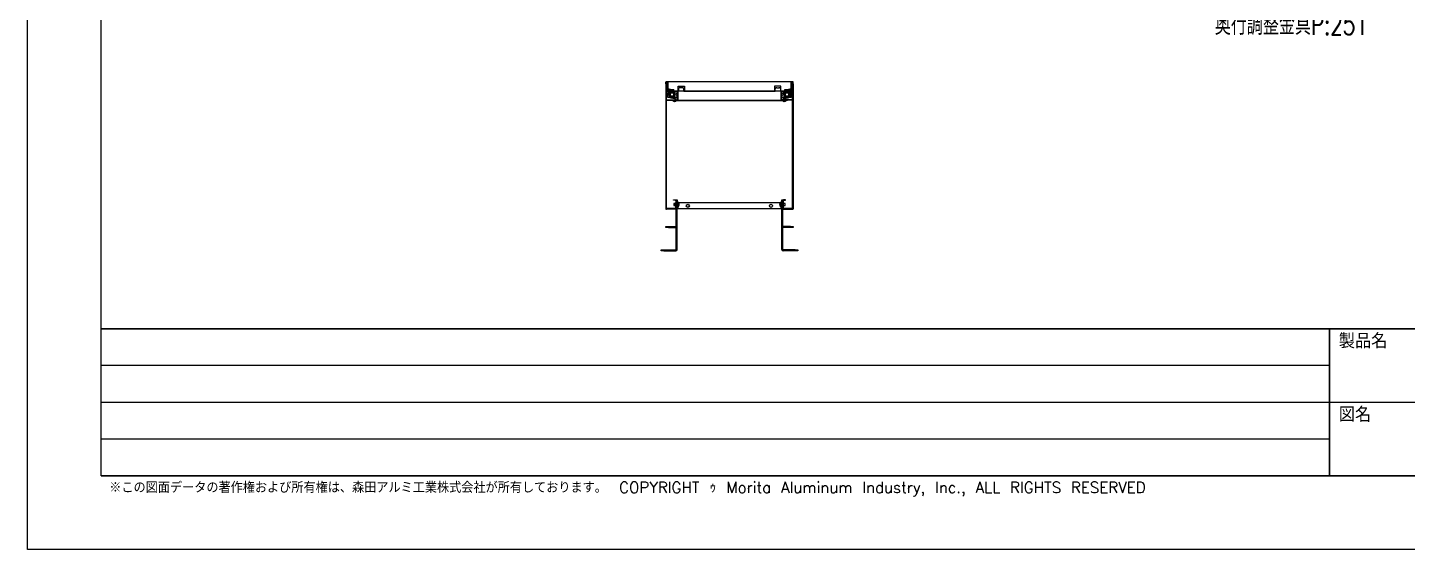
# Model space of a CAD drawing. Extents: x 0 to 4200, y 0 to 2970.
# Drawn here: x 0 to 2653, y 0 to 1003 of the extents above; entities that cross this region are included whole.
import ezdxf
from ezdxf.enums import TextEntityAlignment as Align

# ---------------------------------------------------------------- set-up
doc = ezdxf.new("R2010")
doc.units = 0
doc.layers.get('0').update_dxf_attribs({"linetype": 'CONTINUOUS'})
doc.styles.get("Standard").update_dxf_attribs({"font": 'TXT', "bigfont": 'BIGFONT'})

msp = doc.modelspace()

# ---------------------------------------------------------------- linework, layer by layer
at = {"color": 7, "linetype": 'CONTINUOUS'}
for p, q in [((1226.829599, 898.42232), (1227.429599, 898.42232)), ((1226.829599, 895.42232), (1226.829599, 898.42232)), ((1228.129599, 895.42232), (1226.829599, 895.42232)), ((1226.829599, 895.42232), (1226.829599, 656.22232)), ((1227.429599, 898.42232), (1227.429599, 895.42232)), ((1227.429599, 898.02232), (1227.529599, 898.02232)), ((1227.529599, 896.57232), (1227.529599, 898.42232)), ((1227.529599, 896.57232), (1228.129599, 896.57232)), ((1227.529599, 895.42232), (1227.529599, 896.57232)), ((1228.129599, 896.57232), (1228.129599, 898.42232)), ((1228.529599, 898.02232), (1228.129599, 898.02232)), ((1228.129599, 895.42232), (1228.129599, 896.57232)), ((1228.129599, 656.22232), (1228.129599, 895.42232)), ((1228.529599, 898.02232), (1228.529599, 899.12232)), ((1230.629599, 899.12232), (1228.529599, 899.12232)), ((1228.529599, 898.02232), (1228.529599, 888.22232)), ((1228.529599, 887.12232), (1228.529599, 888.22232)), ((1228.529599, 887.12232), (1229.529599, 887.12232)), ((1245.429599, 881.07232), (1228.629599, 881.07232)), ((1245.429599, 880.47232), (1228.629599, 880.47232)), ((1229.529599, 885.22232), (1229.529599, 898.02232)), ((1229.729593, 882.172326), (1229.729593, 881.07232)), ((1230.129599, 885.22232), (1230.129599, 898.02232)), ((1230.229593, 882.672326), (1231.229593, 882.672326)), ((1230.629599, 898.02232), (1230.629599, 899.12232)), ((1468.029599, 899.12232), (1230.629599, 899.12232)), ((1230.629599, 898.02232), (1230.629599, 889.12232)), ((1233.254731, 884.72232), (1230.629599, 884.72232)), ((1235.629599, 884.12232), (1230.629599, 884.12232)), ((1230.629599, 884.12232), (1230.629599, 882.672326)), ((1230.629599, 880.47232), (1230.629599, 878.12232)), ((1230.629599, 870.22232), (1230.629599, 878.12232)), ((1231.229593, 882.672326), (1235.92337, 882.672326)), ((1231.329599, 886.57085), (1231.329599, 885.82232)), ((1231.829599, 885.32232), (1232.379984, 885.32232)), ((1232.329599, 881.07232), (1232.329599, 881.67232)), ((1232.329599, 881.67232), (1237.329599, 881.67232)), ((1232.829599, 873.872339), (1232.829599, 878.972345)), ((1233.329599, 879.472345), (1233.387905, 879.472345)), ((1233.484252, 878.972344), (1233.329599, 878.972344)), ((1233.329599, 878.972344), (1233.329599, 873.872339)), ((1234.429596, 882.922323), (1234.729596, 882.922323)), ((1234.729596, 882.922323), (1236.536217, 882.922323)), ((1235.079599, 882.17232), (1235.079599, 881.67232)), ((1235.079599, 882.17232), (1241.579599, 882.17232)), ((1235.629599, 884.12232), (1242.629599, 884.12232)), ((1236.530887, 879.872339), (1235.829599, 879.872339)), ((1235.829599, 879.872339), (1235.829599, 877.872339)), ((1235.829599, 877.872339), (1236.588633, 877.872339)), ((1235.829599, 872.350176), (1235.829599, 877.872339)), ((1236.729599, 880.47232), (1236.729599, 880.17232)), ((1236.729599, 880.17232), (1239.929599, 880.17232)), ((1236.729599, 877.67232), (1239.929599, 877.67232)), ((1237.329599, 881.67232), (1251.329599, 881.67232)), ((1237.610225, 883.17232), (1239.048974, 883.17232)), ((1239.929599, 880.17232), (1239.929599, 880.47232)), ((1240.070566, 877.872339), (1241.829599, 877.872339)), ((1240.122981, 882.922323), (1242.629599, 882.922323)), ((1241.829599, 879.872339), (1240.128311, 879.872339)), ((1240.735829, 882.672326), (1242.629599, 882.672326)), ((1241.579599, 881.67232), (1241.579599, 882.17232)), ((1241.829599, 879.872339), (1241.829599, 877.872339)), ((1241.829599, 877.872339), (1241.829599, 872.350176)), ((1242.629599, 882.82232), (1242.629599, 884.12232)), ((1242.629599, 881.72232), (1242.629599, 882.82232)), ((1242.629599, 881.72232), (1250.629599, 881.72232)), ((1242.759197, 871.62517), (1244.463969, 880.47232)), ((1244.329599, 878.972344), (1244.174936, 878.972344)), ((1244.271282, 879.472344), (1244.329599, 879.472345)), ((1244.329599, 873.872339), (1244.329599, 878.972344)), ((1244.829599, 873.872339), (1244.829599, 878.972345)), ((1245.429599, 881.07232), (1246.197714, 881.07232)), ((1248.429599, 880.47232), (1245.429599, 880.47232)), ((1246.197714, 881.07232), (1251.329599, 881.07232)), ((1247.929606, 881.72232), (1247.929606, 881.67232)), ((1248.429599, 881.07232), (1248.429599, 880.47232)), ((1248.929599, 865.17232), (1248.929599, 879.97232)), ((1249.529599, 865.17232), (1249.529599, 879.97232)), ((1249.829599, 877.57181), (1249.529599, 877.614308)), ((1249.829599, 881.07232), (1249.829599, 880.57232)), ((1249.829599, 880.57232), (1249.829599, 864.17232)), ((1250.629599, 890.72232), (1262.629599, 890.72232)), ((1250.629599, 882.82232), (1250.629599, 890.72232)), ((1250.629599, 886.72232), (1251.703552, 886.72232)), ((1250.629599, 881.72232), (1250.629599, 882.82232)), ((1250.629599, 882.32232), (1251.329599, 882.32232)), ((1250.629599, 881.72232), (1251.329599, 881.72232)), ((1251.329599, 885.890363), (1251.329599, 883.073388)), ((1251.329599, 881.07232), (1251.329599, 883.073388)), ((1261.329599, 881.07232), (1251.329599, 881.07232)), ((1258.329599, 887.611092), (1254.329599, 887.611092)), ((1260.955646, 886.72232), (1262.629599, 886.72232)), ((1261.329599, 883.073388), (1261.329599, 885.890363)), ((1261.329599, 883.073388), (1261.329599, 881.07232)), ((1261.329599, 882.32232), (1262.629599, 882.32232)), ((1261.329599, 881.72232), (1262.629599, 881.72232)), ((1261.329599, 881.67232), (1437.329599, 881.67232)), ((1261.329599, 881.07232), (1437.329599, 881.07232)), ((1262.629599, 890.72232), (1262.629599, 882.82232)), ((1262.629599, 882.82232), (1262.629599, 881.72232)), ((1262.629599, 881.72232), (1436.029599, 881.72232)), ((1448.029599, 890.72232), (1436.029599, 890.72232)), ((1436.029599, 890.72232), (1436.029599, 882.82232)), ((1436.029599, 886.72232), (1437.703552, 886.72232)), ((1436.029599, 882.82232), (1436.029599, 881.72232)), ((1436.029599, 882.32232), (1437.329599, 882.32232)), ((1436.029599, 881.72232), (1437.329599, 881.72232)), ((1437.329599, 883.073388), (1437.329599, 885.890363)), ((1437.329599, 881.07232), (1437.329599, 883.073388)), ((1447.329599, 881.07232), (1437.329599, 881.07232)), ((1440.329599, 887.611092), (1444.329599, 887.611092)), ((1446.955646, 886.72232), (1448.029599, 886.72232)), ((1447.329599, 885.890363), (1447.329599, 883.073388)), ((1447.329599, 883.073388), (1447.329599, 881.07232)), ((1447.329599, 882.32232), (1448.029599, 882.32232)), ((1447.329599, 881.72232), (1448.029599, 881.72232)), ((1447.329599, 881.67232), (1461.329599, 881.67232)), ((1447.329599, 881.07232), (1452.461485, 881.07232)), ((1448.029599, 882.82232), (1448.029599, 890.72232)), ((1448.029599, 881.72232), (1448.029599, 882.82232)), ((1448.029599, 881.72232), (1456.029599, 881.72232)), ((1448.829599, 880.57232), (1448.829599, 881.07232)), ((1448.829599, 864.17232), (1448.829599, 880.57232)), ((1449.129599, 877.614308), (1448.829599, 877.57181)), ((1449.129599, 865.17232), (1449.129599, 879.97232)), ((1449.729599, 865.17232), (1449.729599, 879.97232)), ((1450.229599, 881.07232), (1450.229599, 880.47232)), ((1450.229599, 880.47232), (1453.229599, 880.47232)), ((1450.729592, 881.72232), (1450.729592, 881.67232)), ((1453.229599, 881.07232), (1452.461485, 881.07232)), ((1453.229599, 881.07232), (1470.029599, 881.07232)), ((1453.229599, 880.47232), (1470.029599, 880.47232)), ((1453.829598, 873.872339), (1453.829598, 878.972345)), ((1454.329598, 879.472345), (1454.387904, 879.472345)), ((1454.484251, 878.972344), (1454.329598, 878.972344)), ((1454.329598, 878.972344), (1454.329598, 873.872339)), ((1456.029599, 882.82232), (1456.029599, 884.12232)), ((1456.029599, 884.12232), (1463.029599, 884.12232)), ((1456.029599, 882.922323), (1458.536217, 882.922323)), ((1456.029599, 882.82232), (1456.029599, 881.72232)), ((1456.029599, 882.672326), (1457.92337, 882.672326)), ((1458.530887, 879.872339), (1456.829598, 879.872339)), ((1456.829598, 879.872339), (1456.829598, 877.872339)), ((1456.829598, 877.872339), (1458.588633, 877.872339)), ((1456.829598, 872.350176), (1456.829598, 877.872339)), ((1457.079599, 882.17232), (1457.079599, 881.67232)), ((1457.079599, 882.17232), (1463.579599, 882.17232)), ((1458.729599, 880.47232), (1458.729599, 880.17232)), ((1458.729599, 880.17232), (1461.929599, 880.17232)), ((1458.729599, 877.67232), (1461.929599, 877.67232)), ((1459.610225, 883.17232), (1461.048974, 883.17232)), ((1461.329599, 881.67232), (1466.329599, 881.67232)), ((1461.929599, 880.17232), (1461.929599, 880.47232)), ((1462.070566, 877.872339), (1462.829598, 877.872339)), ((1462.122981, 882.922323), (1463.859294, 882.922323)), ((1462.829598, 879.872339), (1462.128311, 879.872339)), ((1462.735829, 882.672326), (1467.429605, 882.672326)), ((1462.829598, 879.872339), (1462.829598, 877.872339)), ((1462.829598, 877.872339), (1462.829598, 872.350176)), ((1468.029599, 884.12232), (1463.029599, 884.12232)), ((1463.579599, 881.67232), (1463.579599, 882.17232)), ((1463.759196, 871.62517), (1465.463968, 880.47232)), ((1463.859294, 882.922323), (1464.159294, 882.922323)), ((1465.329598, 878.972344), (1465.174936, 878.972344)), ((1465.271282, 879.472344), (1465.329598, 879.472345)), ((1465.329598, 873.872339), (1465.329598, 878.972344)), ((1468.029599, 884.72232), (1465.404468, 884.72232)), ((1465.829598, 873.872339), (1465.829598, 878.972345)), ((1466.829599, 885.32232), (1466.279215, 885.32232)), ((1466.329599, 881.67232), (1466.329599, 881.07232)), ((1467.329599, 886.57085), (1467.329599, 885.82232)), ((1467.429605, 882.672326), (1468.429605, 882.672326)), ((1468.029599, 899.12232), (1468.029599, 898.02232)), ((1470.129599, 899.12232), (1468.029599, 899.12232)), ((1468.029599, 889.12232), (1468.029599, 898.02232)), ((1468.029599, 884.12232), (1468.029599, 882.672326)), ((1468.029599, 880.47232), (1468.029599, 878.12232)), ((1468.029599, 870.22232), (1468.029599, 878.12232)), ((1468.529599, 898.02232), (1468.529599, 885.22232)), ((1468.929605, 882.172326), (1468.929605, 881.07232)), ((1469.129599, 898.02232), (1469.129599, 885.22232)), ((1469.129599, 887.12232), (1470.129599, 887.12232)), ((1470.129599, 899.12232), (1470.129599, 898.02232)), ((1470.129599, 888.22232), (1470.129599, 898.02232)), ((1470.529599, 898.02232), (1470.129599, 898.02232)), ((1470.129599, 888.22232), (1470.129599, 887.12232)), ((1470.529599, 896.57232), (1470.529599, 898.42232)), ((1471.129599, 896.57232), (1470.529599, 896.57232)), ((1470.529599, 895.42232), (1470.529599, 896.57232)), ((1470.529599, 656.22232), (1470.529599, 895.42232)), ((1470.529599, 895.42232), (1471.829599, 895.42232)), ((1471.129599, 896.57232), (1471.129599, 898.42232)), ((1471.229599, 898.02232), (1471.129599, 898.02232)), ((1471.129599, 895.42232), (1471.129599, 896.57232)), ((1471.829599, 898.42232), (1471.229599, 898.42232)), ((1471.229599, 898.42232), (1471.229599, 895.42232)), ((1471.829599, 895.42232), (1471.829599, 898.42232)), ((1471.829599, 895.42232), (1471.829599, 656.22232)), ((1228.629599, 864.67232), (1248.429599, 864.67232)), ((1228.629599, 864.07232), (1248.429599, 864.07232)), ((1230.629599, 869.12232), (1230.629599, 870.22232)), ((1235.163904, 869.12232), (1230.629599, 869.12232)), ((1235.829599, 872.350176), (1241.829599, 872.350176)), ((1236.57444, 869.12232), (1236.056996, 869.12232)), ((1241.329599, 871.37098), (1236.329599, 871.37098)), ((1236.329599, 871.37098), (1236.329599, 869.872339)), ((1236.329599, 869.872339), (1241.329599, 869.872339)), ((1238.829599, 868.372339), (1236.431679, 868.372341)), ((1237.829599, 863.07232), (1237.829599, 863.67232)), ((1237.829599, 863.67232), (1242.829599, 863.67232)), ((1242.829599, 863.07232), (1237.829599, 863.07232)), ((1238.829599, 868.372339), (1241.227519, 868.372341)), ((1240.579599, 863.07232), (1240.579599, 862.57232)), ((1247.079599, 862.57232), (1240.579599, 862.57232)), ((1241.602203, 869.12232), (1241.08145, 869.12232)), ((1241.329599, 869.872339), (1241.329599, 871.37098)), ((1245.429599, 867.07232), (1242.229599, 867.07232)), ((1242.229599, 864.07232), (1242.229599, 863.67232)), ((1248.929599, 869.12232), (1242.495294, 869.12232)), ((1242.90317, 872.372339), (1242.829599, 871.990532)), ((1242.829599, 863.67232), (1455.829599, 863.67232)), ((1242.829599, 863.07232), (1455.829599, 863.07232)), ((1242.999516, 872.872339), (1242.90317, 872.372339)), ((1244.548974, 861.57232), (1243.110225, 861.57232)), ((1245.429599, 863.67232), (1245.429599, 864.07232)), ((1247.079599, 862.57232), (1247.079599, 863.07232)), ((1249.529599, 872.630333), (1249.829599, 872.672831)), ((1249.829599, 869.12232), (1249.529599, 869.12232)), ((1249.829599, 864.17232), (1249.829599, 863.67232)), ((1448.829599, 872.672831), (1449.129599, 872.630333)), ((1449.129599, 869.12232), (1448.829599, 869.12232)), ((1448.829599, 863.67232), (1448.829599, 864.17232)), ((1456.163903, 869.12232), (1449.729599, 869.12232)), ((1470.029599, 864.67232), (1450.229599, 864.67232)), ((1470.029599, 864.07232), (1450.229599, 864.07232)), ((1451.579599, 863.07232), (1451.579599, 862.57232)), ((1458.079599, 862.57232), (1451.579599, 862.57232)), ((1456.429599, 867.07232), (1453.229599, 867.07232)), ((1453.229599, 864.07232), (1453.229599, 863.67232)), ((1455.548974, 861.57232), (1454.110225, 861.57232)), ((1455.829599, 863.67232), (1460.829599, 863.67232)), ((1460.829599, 863.07232), (1455.829599, 863.07232)), ((1456.429599, 863.67232), (1456.429599, 864.07232)), ((1456.829598, 872.350176), (1462.829598, 872.350176)), ((1457.574439, 869.12232), (1457.056995, 869.12232)), ((1462.329598, 871.37098), (1457.329598, 871.37098)), ((1457.329598, 871.37098), (1457.329598, 869.872339)), ((1457.329598, 869.872339), (1462.329598, 869.872339)), ((1459.829598, 868.372339), (1457.431678, 868.372341)), ((1458.079599, 862.57232), (1458.079599, 863.07232)), ((1459.829598, 868.372339), (1462.227518, 868.372341)), ((1460.829599, 863.67232), (1460.829599, 863.07232)), ((1462.602202, 869.12232), (1462.08145, 869.12232)), ((1462.329598, 869.872339), (1462.329598, 871.37098)), ((1468.029599, 869.12232), (1463.495293, 869.12232)), ((1463.90317, 872.372339), (1463.829598, 871.990532)), ((1463.999515, 872.872339), (1463.90317, 872.372339)), ((1468.029599, 869.12232), (1468.029599, 870.22232)), ((1241.829599, 671.52232), (1241.829599, 672.12232)), ((1241.829599, 672.12232), (1244.829599, 672.12232)), ((1244.829599, 671.52232), (1241.829599, 671.52232)), ((1242.559014, 665.12232), (1242.129599, 664.692905)), ((1242.129599, 664.692905), (1242.129599, 661.551735)), ((1245.229599, 665.12232), (1242.559014, 665.12232)), ((1242.559014, 665.12232), (1242.559014, 663.12232)), ((1244.829599, 672.12232), (1245.729599, 672.12232)), ((1244.829599, 671.52232), (1245.729599, 671.52232)), ((1246.029599, 665.72232), (1245.229599, 665.72232)), ((1245.229599, 660.52232), (1245.229599, 665.72232)), ((1245.829599, 665.72232), (1245.829599, 666.72232)), ((1246.229599, 666.72232), (1245.829599, 666.72232)), ((1246.229599, 671.02232), (1246.229599, 655.22232)), ((1246.829599, 672.12232), (1248.829599, 672.12232)), ((1246.829599, 671.02232), (1246.829599, 672.12232)), ((1246.829599, 671.02232), (1246.829599, 655.22232)), ((1248.829599, 672.12232), (1248.829599, 667.12232)), ((1250.129599, 667.72232), (1248.829599, 667.72232)), ((1248.829599, 576.62232), (1248.829599, 667.12232)), ((1250.418044, 667.82232), (1250.129599, 667.82232)), ((1250.129599, 667.82232), (1250.129599, 665.540998)), ((1250.232062, 663.43382), (1250.27599, 663.43382)), ((1250.232062, 662.81082), (1250.232062, 663.43382)), ((1250.418044, 667.82232), (1250.418044, 664.686351)), ((1250.418044, 663.521824), (1250.418044, 663.12232)), ((1447.199199, 666.72232), (1251.454028, 666.72232)), ((1252.232062, 663.43382), (1252.27599, 663.43382)), ((1252.232062, 662.81082), (1252.232062, 663.43382)), ((1446.427136, 663.442002), (1446.383209, 663.442002)), ((1446.427136, 663.442002), (1446.427136, 662.819002)), ((1448.529599, 667.830502), (1448.241155, 667.830502)), ((1448.241155, 664.67209), (1448.241155, 667.830502)), ((1448.241155, 663.130502), (1448.241155, 663.522395)), ((1448.427136, 663.442002), (1448.383209, 663.442002)), ((1448.427136, 663.442002), (1448.427136, 662.819002)), ((1448.529599, 665.54918), (1448.529599, 667.830502)), ((1449.829599, 667.72232), (1448.529599, 667.72232)), ((1449.829599, 672.12232), (1451.829599, 672.12232)), ((1449.829599, 667.12232), (1449.829599, 672.12232)), ((1449.829599, 576.62232), (1449.829599, 667.12232)), ((1451.829599, 672.12232), (1451.829599, 671.02232)), ((1451.829599, 671.02232), (1451.829599, 655.22232)), ((1452.429599, 671.02232), (1452.429599, 655.22232)), ((1452.829599, 666.72232), (1452.429599, 666.72232)), ((1453.429599, 665.72232), (1452.629599, 665.72232)), ((1452.829599, 666.72232), (1452.829599, 665.72232)), ((1453.829599, 672.12232), (1452.929599, 672.12232)), ((1453.829599, 671.52232), (1452.929599, 671.52232)), ((1453.429599, 660.52232), (1453.429599, 665.72232)), ((1456.100184, 665.130502), (1453.429599, 665.130502)), ((1456.829599, 672.12232), (1453.829599, 672.12232)), ((1453.829599, 671.52232), (1456.829599, 671.52232)), ((1456.529599, 664.701087), (1456.100184, 665.130502)), ((1456.100184, 663.130502), (1456.100184, 665.130502)), ((1456.529599, 661.559917), (1456.529599, 664.701087)), ((1456.829599, 671.52232), (1456.829599, 672.12232)), ((1226.829599, 656.22232), (1228.129599, 656.22232)), ((1226.829599, 656.22232), (1226.829599, 655.22232)), ((1227.429599, 656.22232), (1227.429599, 655.22232)), ((1227.429599, 655.82232), (1228.029599, 655.82232)), ((1245.729599, 654.72232), (1227.929599, 654.72232)), ((1245.729599, 654.12232), (1227.929599, 654.12232)), ((1228.029599, 656.22232), (1228.029599, 655.82232)), ((1228.029599, 655.82232), (1228.529599, 655.82232)), ((1228.529599, 655.32232), (1228.529599, 655.82232)), ((1245.829599, 655.32232), (1228.529599, 655.32232)), ((1228.529599, 654.72232), (1228.529599, 655.32232)), ((1242.129599, 661.551735), (1242.559014, 661.12232)), ((1242.559014, 663.12232), (1242.559014, 661.12232)), ((1242.559014, 661.12232), (1245.229599, 661.12232)), ((1245.229599, 660.52232), (1246.029599, 660.52232)), ((1245.829599, 660.52232), (1245.829599, 655.82232)), ((1245.829599, 654.732423), (1245.829599, 655.82232)), ((1246.829599, 654.72232), (1246.709395, 654.72232)), ((1246.829599, 576.62232), (1246.829599, 655.22232)), ((1449.829599, 654.72232), (1248.829599, 654.72232)), ((1250.129599, 660.703643), (1250.129599, 658.42232)), ((1250.129599, 658.42232), (1250.418044, 658.42232)), ((1250.232062, 662.81082), (1250.27599, 662.81082)), ((1250.418044, 663.12232), (1250.418044, 662.730427)), ((1250.418044, 661.580733), (1250.418044, 658.42232)), ((1252.232062, 662.81082), (1252.27599, 662.81082)), ((1446.427136, 662.819002), (1446.383209, 662.819002)), ((1448.241155, 662.815332), (1448.241155, 663.130502)), ((1448.241155, 658.430502), (1448.241155, 661.566472)), ((1448.241155, 658.430502), (1448.529599, 658.430502)), ((1448.427136, 662.819002), (1448.383209, 662.819002)), ((1448.529599, 658.430502), (1448.529599, 660.711825)), ((1451.829599, 576.62232), (1451.829599, 655.22232)), ((1451.949803, 654.72232), (1451.829599, 654.72232)), ((1452.629599, 660.52232), (1453.429599, 660.52232)), ((1452.829599, 655.82232), (1452.829599, 660.52232)), ((1452.829599, 655.82232), (1452.829599, 654.732423)), ((1470.129599, 655.32232), (1452.829599, 655.32232)), ((1452.929599, 654.72232), (1470.729599, 654.72232)), ((1452.929599, 654.12232), (1470.729599, 654.12232)), ((1453.429599, 661.130502), (1456.100184, 661.130502)), ((1456.100184, 661.130502), (1456.100184, 663.130502)), ((1456.100184, 661.130502), (1456.529599, 661.559917)), ((1470.129599, 655.32232), (1470.129599, 655.82232)), ((1470.129599, 655.82232), (1470.629599, 655.82232)), ((1470.129599, 654.72232), (1470.129599, 655.32232)), ((1471.829599, 656.22232), (1470.529599, 656.22232)), ((1470.629599, 655.82232), (1470.629599, 656.22232)), ((1471.229599, 655.82232), (1470.629599, 655.82232)), ((1471.229599, 656.22232), (1471.229599, 655.22232)), ((1471.829599, 656.22232), (1471.829599, 655.22232)), ((1226.829599, 619.12232), (1226.829599, 621.12232)), ((1226.829599, 621.12232), (1231.829599, 621.12232)), ((1231.829599, 619.12232), (1226.829599, 619.12232)), ((1231.829599, 621.12232), (1246.329599, 621.12232)), ((1231.829599, 619.12232), (1246.329599, 619.12232)), ((1466.829599, 621.12232), (1452.329599, 621.12232)), ((1466.829599, 619.12232), (1452.329599, 619.12232)), ((1466.829599, 621.12232), (1471.829599, 621.12232)), ((1471.829599, 619.12232), (1466.829599, 619.12232)), ((1471.829599, 621.12232), (1471.829599, 619.12232)), ((1217.829599, 574.12232), (1217.829599, 576.12232)), ((1217.829599, 576.12232), (1222.829599, 576.12232)), ((1222.829599, 574.12232), (1217.829599, 574.12232)), ((1222.829599, 576.12232), (1246.329599, 576.12232)), ((1222.829599, 574.12232), (1246.329599, 574.12232)), ((1475.829599, 576.12232), (1452.329599, 576.12232)), ((1475.829599, 574.12232), (1452.329599, 574.12232)), ((1475.829599, 576.12232), (1480.829599, 576.12232)), ((1480.829599, 574.12232), (1475.829599, 574.12232)), ((1480.829599, 576.12232), (1480.829599, 574.12232)), ((141.414143, 424.242419), (4058.585861, 424.242419)), ((2503.030305, 141.414137), (2503.030305, 424.242419)), ((2503.030305, 424.242419), (2503.030305, 141.414137)), ((2503.030305, 353.535349), (141.414143, 353.535349)), ((141.414143, 282.828278), (4058.585861, 282.828278)), ((2503.030305, 212.121207), (141.414143, 212.121207)), ((141.414143, 141.414137), (4058.585861, 141.414137))]:
    msp.add_line(p, q, dxfattribs=at)
for points in [[(0, 2969.69697), (4200, 2969.69697), (4200, 0), (0, 0), (0, 2969.69697)], [(141.414141, 2828.282828), (4058.585859, 2828.282828), (4058.585859, 424.242424), (141.414141, 424.242424), (141.414141, 2828.282828)], [(141.414143, 2828.282823), (4058.585861, 2828.282823), (4058.585861, 141.414137), (141.414143, 141.414137), (141.414143, 2828.282823)], [(2503.030305, 282.828283), (3210.101012, 282.828283), (3210.101012, 141.414137), (2503.030305, 141.414137), (2503.030305, 282.828283)]]:
    msp.add_lwpolyline(points, close=True, dxfattribs=at)
for points in [[(1233.195218, 880.47232), (1233.991452, 876.340169), (1234.903306, 871.608018)], [(1234.26776, 882.933286), (1233.716182, 882.741718), (1233.556571, 882.672326)], [(1254.329599, 887.611092), (1253.744328, 887.578029), (1253.181549, 887.480109), (1252.662889, 887.321097), (1252.208279, 887.107102), (1251.83519, 886.846349), (1251.557961, 886.548857), (1251.387243, 886.22606), (1251.329599, 885.890363)], [(1261.329599, 885.890363), (1261.271955, 886.22606), (1261.101238, 886.548857), (1260.824008, 886.846349), (1260.45092, 887.107102), (1259.99631, 887.321097), (1259.47765, 887.480109), (1258.91487, 887.578029), (1258.329599, 887.611092)], [(1440.329599, 887.611092), (1439.744328, 887.578029), (1439.181549, 887.480109), (1438.662889, 887.321097), (1438.208279, 887.107102), (1437.83519, 886.846349), (1437.557961, 886.548857), (1437.387243, 886.22606), (1437.329599, 885.890363)], [(1447.329599, 885.890363), (1447.271955, 886.22606), (1447.101238, 886.548857), (1446.824008, 886.846349), (1446.45092, 887.107102), (1445.99631, 887.321097), (1445.47765, 887.480109), (1444.91487, 887.578029), (1444.329599, 887.611092)], [(1454.195217, 880.47232), (1454.991451, 876.340169), (1455.903305, 871.608018)], [(1465.102627, 882.672326), (1464.943016, 882.741718), (1464.366341, 882.94032)], [(1250.27599, 663.43382), (1250.289683, 663.434293), (1250.329427, 663.441505), (1250.455899, 663.557327), (1250.517829, 663.81281), (1250.504466, 664.202773), (1250.423715, 664.645787), (1250.27599, 665.145181)], [(1252.27599, 663.43382), (1252.289683, 663.434293), (1252.329427, 663.441505), (1252.455899, 663.557327), (1252.517829, 663.81281), (1252.504466, 664.202773), (1252.423715, 664.645787), (1252.27599, 665.145181)], [(1446.383209, 665.153363), (1446.374935, 665.129678), (1446.342997, 665.034588), (1446.234931, 664.651657), (1446.148845, 664.156957), (1446.14682, 663.767664), (1446.215624, 663.543854), (1446.355024, 663.44405), (1446.383209, 663.442002)], [(1446.383209, 663.442002), (1446.342997, 663.446243), (1446.234931, 663.516482), (1446.148845, 663.75257), (1446.14682, 664.135676), (1446.215624, 664.567177), (1446.228043, 664.612075)], [(1448.383209, 665.153363), (1448.374935, 665.129678), (1448.342997, 665.034588), (1448.234931, 664.651657), (1448.148845, 664.156957), (1448.14682, 663.767664), (1448.215624, 663.543854), (1448.355024, 663.44405), (1448.383209, 663.442002)], [(1249.479599, 658.533816), (1249.694973, 658.527456), (1250.129599, 658.52232)], [(1250.27599, 661.09946), (1250.284263, 661.123145), (1250.316201, 661.218235), (1250.424267, 661.601166), (1250.510354, 662.095866), (1250.512379, 662.485159), (1250.443575, 662.708969), (1250.304175, 662.808773), (1250.27599, 662.81082)], [(1252.27599, 661.09946), (1252.284263, 661.123145), (1252.316201, 661.218235), (1252.424267, 661.601166), (1252.510354, 662.095866), (1252.512379, 662.485159), (1252.443575, 662.708969), (1252.304175, 662.808773), (1252.27599, 662.81082)], [(1446.383209, 662.819002), (1446.369515, 662.81853), (1446.329771, 662.811318), (1446.2033, 662.695496), (1446.14137, 662.440013), (1446.154732, 662.05005), (1446.235484, 661.607036), (1446.383209, 661.107642)], [(1448.383209, 662.819002), (1448.369515, 662.81853), (1448.329771, 662.811318), (1448.2033, 662.695496), (1448.14137, 662.440013), (1448.154732, 662.05005), (1448.235484, 661.607036), (1448.383209, 661.107642)], [(1449.179599, 658.533816), (1449.394973, 658.527456), (1449.829599, 658.52232)], [(1246.329599, 619.12232), (1246.817325, 619.170357), (1246.829599, 619.172831)], [(1452.329599, 619.12232), (1451.841873, 619.170357), (1451.829599, 619.172831)]]:
    msp.add_lwpolyline(points, dxfattribs=at)
for centre in [(1269.329599, 660.72232), (1429.329599, 660.72232)]:
    msp.add_circle(centre, 3, dxfattribs=at)
for centre, radius, start, end in [((1227.479599, 898.42232), 0.65, 0, 180), ((1227.479599, 898.42232), 0.05, 0, 180), ((1228.629599, 881.57232), 0.5, 180, 270), ((1228.629599, 881.57232), 1.1, 242.964308, 270), ((1230.629599, 898.02232), 1.1, 90, 180), ((1230.629599, 885.22232), 1.1, 180, 270), ((1230.229593, 882.172326), 0.5, 90, 180), ((1230.629599, 898.02232), 0.5, 90, 180), ((1231.829599, 885.82232), 1.7, 180, 219.823053), ((1230.629599, 885.22232), 0.5, 180, 270), ((1235.629599, 889.12232), 5, 180, 270), ((1235.629599, 878.12232), 5, 151.965703, 180), ((1231.829599, 885.82232), 0.5, 180, 270), ((1233.329599, 878.972345), 0.5, 90, 180), ((1234.429596, 884.122323), 1.2, 180.000143, 270), ((1234.778117, 879.922323), 3, 67.030225, 90), ((1238.329599, 877.64982), 5.569157, 97.421703, 125.702123), ((1238.290849, 878.92232), 2, 141.317813, 218.682187), ((1238.329599, 877.64982), 5.569157, 54.297877, 82.578297), ((1238.36835, 878.92232), 2, 321.317813, 38.682187), ((1242.681099, 879.922323), 3, 90, 113.556321), ((1244.329599, 878.972345), 0.5, 0, 90), ((1249.329599, 875.12232), 2.5, 99.206896, 260.793104), ((1248.429599, 879.97232), 1.1, 0, 90), ((1248.429599, 879.97232), 0.5, 0, 90), ((1450.229599, 879.97232), 1.1, 90, 180), ((1450.229599, 879.97232), 0.5, 90, 180), ((1449.329599, 875.12232), 2.5, 279.206896, 80.793104), ((1454.329598, 878.972345), 0.5, 90, 180), ((1455.907807, 879.922323), 3, 66.443679, 90), ((1460.329599, 877.64982), 5.569157, 97.421703, 125.702123), ((1460.290849, 878.92232), 2, 141.317813, 218.682187), ((1460.329599, 877.64982), 5.569157, 54.297877, 82.578297), ((1460.36835, 878.92232), 2, 321.317813, 38.682187), ((1463.810789, 879.922323), 3, 90, 113.556321), ((1463.029599, 889.12232), 5, 270, 0), ((1464.159294, 884.122323), 1.2, 270, 359.999857), ((1465.329598, 878.972345), 0.5, 360, 90), ((1466.829599, 885.82232), 0.5, 270, 0), ((1463.029599, 878.12232), 5, 0, 28.034297), ((1468.029599, 898.02232), 1.1, 0, 90), ((1468.029599, 898.02232), 0.5, 0, 90), ((1468.029599, 885.22232), 1.1, 270, 0), ((1468.029599, 885.22232), 0.5, 270, 0), ((1466.829599, 885.82232), 1.7, 320.176948, 0), ((1468.429605, 882.172326), 0.5, 0, 90), ((1470.029599, 881.57232), 0.5, 270, 0), ((1470.029599, 881.57232), 1.1, 270, 297.035692), ((1471.179599, 898.42232), 0.65, 0, 180), ((1471.179599, 898.42232), 0.05, 0, 180), ((1228.629599, 863.57232), 1.1, 90, 117.035692), ((1228.629599, 863.57232), 0.5, 90, 180), ((1238.829599, 873.872339), 6, 180, 246.44349), ((1238.829599, 873.872338), 5.5, 179.999998, 270), ((1238.829599, 872.372338), 4, 191.015842, 349.234362), ((1238.829599, 873.872339), 6, 246.443491, 293.556509), ((1238.829599, 873.872338), 5.5, 270, 0.000002), ((1243.829599, 867.09482), 5.569157, 234.297877, 262.578297), ((1238.829599, 873.872339), 6, 293.55651, 0), ((1243.790849, 865.82232), 2, 141.317813, 215.099632), ((1243.829599, 867.09482), 5.569157, 277.421703, 305.702123), ((1243.86835, 865.82232), 2, 324.900368, 38.682187), ((1248.429599, 865.17232), 0.5, 270, 0), ((1248.429599, 865.17232), 1.1, 270, 0), ((1450.229599, 865.17232), 1.1, 180, 270), ((1450.229599, 865.17232), 0.5, 180, 270), ((1454.829599, 867.09482), 5.569157, 234.297877, 262.578297), ((1454.790849, 865.82232), 2, 141.317813, 215.099632), ((1459.829598, 873.872339), 6, 180, 246.44349), ((1459.829598, 873.872338), 5.5, 179.999998, 270), ((1454.829599, 867.09482), 5.569157, 277.421703, 305.702123), ((1459.829598, 872.372338), 4, 191.015842, 349.234362), ((1454.86835, 865.82232), 2, 324.900368, 38.682187), ((1459.829598, 873.872339), 6, 246.443491, 293.556509), ((1459.829598, 873.872338), 5.5, 270, 0.000002), ((1459.829598, 873.872339), 6, 293.55651, 0), ((1470.029599, 863.57232), 1.1, 62.964308, 90), ((1470.029599, 863.57232), 0.5, 0, 90), ((1245.729599, 671.02232), 1.1, 0, 90), ((1245.729599, 671.02232), 0.5, 0, 90), ((1246.029599, 665.92232), 0.2, 270, 0), ((1244.529599, 663.12232), 6.1, 20.620981, 45.177078), ((1244.529599, 663.12232), 6.092041, 19.393231, 20.601341), ((1246.529599, 663.12232), 6.1, 20.620981, 50.398073), ((1246.529599, 663.12232), 6.092041, 19.393231, 20.601341), ((1452.129599, 663.130502), 6.092041, 159.398659, 160.606769), ((1452.129599, 663.130502), 6.1, 129.601927, 159.406344), ((1454.129599, 663.130502), 6.092041, 159.398659, 160.606769), ((1454.129599, 663.130502), 6.1, 134.822922, 159.406344), ((1452.929599, 671.02232), 1.1, 90, 180), ((1452.929599, 671.02232), 0.5, 90, 180), ((1452.629599, 665.92232), 0.2, 180, 270), ((1227.929599, 655.22232), 1.1, 180, 270), ((1227.929599, 655.22232), 0.5, 180, 270), ((1245.729599, 655.22232), 1.1, 270, 0), ((1245.729599, 655.22232), 0.5, 270, 0), ((1246.029599, 660.32232), 0.2, 0, 90), ((1244.529599, 663.12232), 6.1, 314.822922, 339.406344), ((1248.831505, 676.799412), 18.277092, 269.994026, 274.072748), ((1244.529599, 663.12232), 6.092041, 339.398659, 340.606769), ((1246.529599, 663.12232), 6.1, 309.601927, 339.406344), ((1246.529599, 663.12232), 6.092041, 339.398659, 340.606769), ((1452.129599, 663.130502), 6.092041, 199.393231, 200.601341), ((1452.129599, 663.130502), 6.1, 200.620981, 230.398073), ((1454.129599, 663.130502), 6.092041, 199.393231, 200.601341), ((1454.129599, 663.130502), 6.1, 200.620981, 225.177078), ((1448.531505, 676.799412), 18.277092, 269.994026, 274.072748), ((1452.929599, 655.22232), 1.1, 180, 270), ((1452.629599, 660.32232), 0.2, 90, 180), ((1452.929599, 655.22232), 0.5, 180, 270), ((1470.729599, 655.22232), 0.5, 270, 0), ((1470.729599, 655.22232), 1.1, 270, 0), ((1246.329599, 621.62232), 0.5, 270, 0), ((1452.329599, 621.62232), 0.5, 180, 270), ((1246.329599, 576.62232), 2.5, 270, 0), ((1246.329599, 576.62232), 0.5, 270, 0), ((1452.329599, 576.62232), 2.5, 180, 270), ((1452.329599, 576.62232), 0.5, 180, 270)]:
    msp.add_arc(centre, radius, start, end, dxfattribs=at)

# ---------------------------------------------------------------- texts
at = {"color": 7, "width": 0.7}
msp.add_text('奥行調整金具P:251', height=40, dxfattribs=at).set_placement((2429.392906, 989.320772), align=Align.CENTER)
at = {"color": 7}
for s, height, p in [('製品名', 28.282828, (2520.737481, 414.932536)), ('図名', 28.282828, (2520.737481, 273.518394)), ('※この図面データの著作権および所有権は、森田アルミ工業株式会社が所有しております。\u3000COPYRIGHT ｩ Morita Aluminum Industry, Inc., ALL RIGHTS RESERVED', 21.212121, (157.040815, 129.816061))]:
    msp.add_text(s, height=height, dxfattribs=at).set_placement(p, align=Align.TOP_LEFT)

doc.saveas('drawing.dxf')
